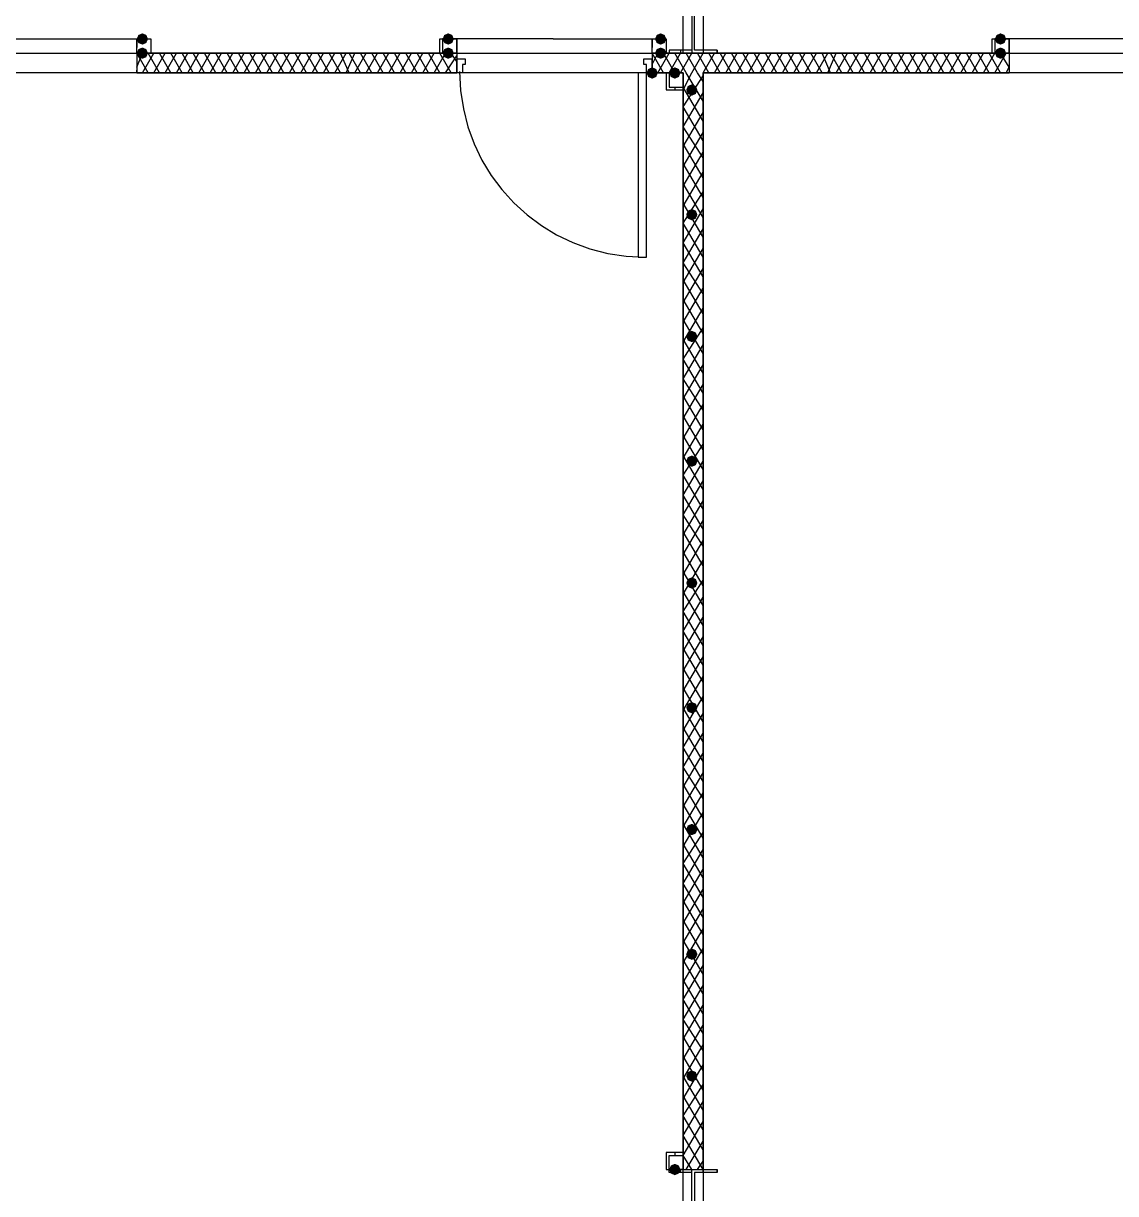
# Model space of a CAD drawing. Header units: millimetres. Extents: x 0 to 420, y 0 to 297.
# Drawn here: x 211.12 to 227.44, y 121.86 to 139.34 of the extents above; entities that cross this region are included whole.
import ezdxf

# ---------------------------------------------------------------- set-up
doc = ezdxf.new("R2010")
doc.units = ezdxf.units.MM
doc.layers.get('0').update_dxf_attribs({"linetype": 'CONTINUOUS'})

msp = doc.modelspace()

# ---------------------------------------------------------------- hatches: boundary and pattern name
at = {"true_color": 0x000007}
for points in [[(212.979, 139.107333), (212.954129, 139.047537), (212.894333, 139.022667), (212.834538, 139.047537), (212.809667, 139.107333), (212.834537, 139.167129), (212.894333, 139.192), (212.954129, 139.167129)], [(217.551, 139.107333), (217.526129, 139.047537), (217.466333, 139.022667), (217.406538, 139.047537), (217.381667, 139.107333), (217.406537, 139.167129), (217.466333, 139.192), (217.526129, 139.167129)], [(220.726, 139.107333), (220.701129, 139.047537), (220.641333, 139.022667), (220.581538, 139.047537), (220.556667, 139.107333), (220.581537, 139.167129), (220.641333, 139.192), (220.701129, 139.167129)], [(225.806, 139.107333), (225.781129, 139.047537), (225.721333, 139.022667), (225.661538, 139.047537), (225.636667, 139.107333), (225.661537, 139.167129), (225.721333, 139.192), (225.781129, 139.167129)], [(212.979, 138.895667), (212.954129, 138.835871), (212.894333, 138.811), (212.834538, 138.835871), (212.809667, 138.895667), (212.834537, 138.955462), (212.894333, 138.980333), (212.954129, 138.955463)], [(217.551, 138.895667), (217.526129, 138.835871), (217.466333, 138.811), (217.406538, 138.835871), (217.381667, 138.895667), (217.406537, 138.955462), (217.466333, 138.980333), (217.526129, 138.955463)], [(220.726, 138.895667), (220.701129, 138.835871), (220.641333, 138.811), (220.581538, 138.835871), (220.556667, 138.895667), (220.581537, 138.955462), (220.641333, 138.980333), (220.701129, 138.955463)], [(225.806, 138.895667), (225.781129, 138.835871), (225.721333, 138.811), (225.661538, 138.835871), (225.636667, 138.895667), (225.661537, 138.955462), (225.721333, 138.980333), (225.781129, 138.955463)], [(220.599, 138.599333), (220.574129, 138.539537), (220.514333, 138.514667), (220.454538, 138.539537), (220.429667, 138.599333), (220.454537, 138.659129), (220.514333, 138.684), (220.574129, 138.659129)], [(220.937667, 138.599333), (220.912796, 138.539537), (220.853, 138.514667), (220.793204, 138.539537), (220.768333, 138.599333), (220.793204, 138.659129), (220.853, 138.684), (220.912796, 138.659129)], [(221.191667, 138.345333), (221.166796, 138.285537), (221.107, 138.260667), (221.047204, 138.285537), (221.022333, 138.345333), (221.047204, 138.405129), (221.107, 138.43), (221.166796, 138.405129)], [(221.191667, 136.482667), (221.166796, 136.422871), (221.107, 136.398), (221.047204, 136.422871), (221.022333, 136.482667), (221.047204, 136.542462), (221.107, 136.567333), (221.166796, 136.542463)], [(221.191667, 134.662333), (221.166796, 134.602537), (221.107, 134.577667), (221.047204, 134.602537), (221.022333, 134.662333), (221.047204, 134.722129), (221.107, 134.747), (221.166796, 134.722129)], [(221.191667, 132.799667), (221.166796, 132.739871), (221.107, 132.715), (221.047204, 132.739871), (221.022333, 132.799667), (221.047204, 132.859462), (221.107, 132.884333), (221.166796, 132.859463)], [(221.191667, 130.979333), (221.166796, 130.919537), (221.107, 130.894667), (221.047204, 130.919537), (221.022333, 130.979333), (221.047204, 131.039129), (221.107, 131.064), (221.166796, 131.039129)], [(221.191667, 129.116667), (221.166796, 129.056871), (221.107, 129.032), (221.047204, 129.056871), (221.022333, 129.116667), (221.047204, 129.176462), (221.107, 129.201333), (221.166796, 129.176463)], [(221.191667, 127.296333), (221.166796, 127.236538), (221.107, 127.211667), (221.047204, 127.236538), (221.022333, 127.296333), (221.047204, 127.356129), (221.107, 127.381), (221.166796, 127.356129)], [(221.191667, 125.433667), (221.166796, 125.373871), (221.107, 125.349), (221.047204, 125.373871), (221.022333, 125.433667), (221.047204, 125.493462), (221.107, 125.518333), (221.166796, 125.493463)], [(221.191667, 123.613333), (221.166796, 123.553538), (221.107, 123.528667), (221.047204, 123.553538), (221.022333, 123.613333), (221.047204, 123.673129), (221.107, 123.698), (221.166796, 123.673129)], [(220.937667, 122.216333), (220.912796, 122.156537), (220.853, 122.131667), (220.793204, 122.156537), (220.768333, 122.216333), (220.793204, 122.276129), (220.853, 122.301), (220.912796, 122.276129)]]:
    msp.add_hatch(color=0, dxfattribs=at).paths.add_polyline_path(points, flags=0)

# ---------------------------------------------------------------- linework, layer by layer
at = {"color": 0, "true_color": 0x000007}
for points in [[(203.877333, 150.029333), (203.877333, 138.895667), (220.98, 138.895667), (220.98, 150.029333)], [(221.276333, 150.029333), (221.276333, 138.895667), (238.887, 138.895667), (238.887, 150.029333)], [(221.488, 139.615333), (220.768333, 139.615333), (220.768333, 139.573), (221.107, 139.573), (221.107, 138.938), (220.768333, 138.938), (220.768333, 138.895667), (221.488, 138.895667), (221.488, 138.938), (221.149333, 138.938), (221.149333, 139.573), (221.488, 139.573)], [(217.339333, 139.107333), (217.593333, 139.107333), (217.593333, 138.895667), (217.339333, 138.895667)], [(217.381667, 139.107333), (217.381667, 138.895667), (217.593333, 138.895667), (217.593333, 139.107333)], [(225.594333, 139.107333), (225.848333, 139.107333), (225.848333, 138.895667), (225.594333, 138.895667)], [(225.636667, 139.107333), (225.636667, 138.895667), (225.848333, 138.895667), (225.848333, 139.107333)], [(217.720333, 138.811), (217.720333, 138.726333), (217.678, 138.726333), (217.678, 138.599333), (217.593333, 138.599333), (217.593333, 138.811)], [(217.593333, 138.599333), (217.593333, 138.811)], [(220.514333, 138.811), (220.514333, 138.599333), (220.429667, 138.599333), (220.429667, 138.726333), (220.387333, 138.726333), (220.387333, 138.811)], [(220.514333, 138.599333), (220.514333, 138.811)], [(220.98, 104.097667), (220.98, 138.599333), (217.297, 138.599333), (204.089, 138.599333), (203.877333, 138.599333), (203.877333, 104.097667)], [(220.429667, 135.847667), (220.429667, 138.599333), (220.302667, 138.599333), (220.302667, 135.847667)], [(220.98, 138.599333), (220.768333, 138.599333), (220.768333, 138.387667), (220.98, 138.387667), (220.98, 138.599333), (220.726, 138.599333), (220.726, 138.345333), (220.98, 138.345333)], [(221.276333, 104.097667), (238.887, 104.097667), (238.887, 138.599333), (234.653667, 138.599333), (221.488, 138.599333), (221.276333, 138.599333)], [(220.98, 122.470333), (220.726, 122.470333), (220.726, 122.216333), (220.98, 122.216333)], [(220.98, 122.428), (220.98, 122.216333), (220.768333, 122.216333), (220.768333, 122.428)], [(221.488, 121.496667), (220.768333, 121.496667), (220.768333, 121.539), (221.107, 121.539), (221.107, 122.174), (220.768333, 122.174), (220.768333, 122.216333), (221.488, 122.216333), (221.488, 122.174), (221.149333, 122.174), (221.149333, 121.539), (221.488, 121.539)]]:
    msp.add_lwpolyline(points, close=True, dxfattribs=at)
for points in [[(221.107, 139.615333), (221.107, 138.895667)], [(210.608333, 139.107333), (212.809667, 139.107333), (213.021333, 139.107333), (213.021333, 138.895667), (212.809667, 138.895667), (212.809667, 139.107333), (213.021333, 139.107333), (213.021333, 138.895667), (212.809667, 138.895667), (212.809667, 139.107333), (212.809667, 138.980333)], [(219.032667, 139.107333), (217.593333, 139.107333), (217.593333, 138.980333)], [(219.032667, 139.107333), (220.514333, 139.107333), (220.726, 139.107333), (220.726, 138.895667), (220.514333, 138.895667), (220.514333, 139.107333), (220.726, 139.107333), (220.726, 138.895667), (220.514333, 138.895667), (220.514333, 139.107333), (220.514333, 138.980333)], [(228.007333, 139.107333), (225.848333, 139.107333), (225.848333, 138.980333)], [(210.608333, 138.895667), (212.809667, 138.895667), (212.809667, 138.980333)], [(212.809667, 138.684), (212.894333, 138.895667)], [(212.979, 138.599333), (212.809667, 138.895667)], [(212.809667, 138.895667), (212.809667, 138.599333)], [(212.809667, 138.895667), (212.809667, 138.599333)], [(217.593333, 138.895667), (212.809667, 138.895667)], [(212.894333, 138.599333), (213.063667, 138.895667)], [(213.148333, 138.599333), (212.979, 138.895667)], [(213.063667, 138.599333), (213.233, 138.895667)], [(213.317667, 138.599333), (213.148333, 138.895667)], [(213.233, 138.599333), (213.402333, 138.895667)], [(213.487, 138.599333), (213.317667, 138.895667)], [(213.402333, 138.599333), (213.571667, 138.895667)], [(213.656333, 138.599333), (213.487, 138.895667)], [(213.571667, 138.599333), (213.741, 138.895667)], [(213.825667, 138.599333), (213.656333, 138.895667)], [(213.741, 138.599333), (213.910333, 138.895667)], [(213.995, 138.599333), (213.825667, 138.895667)], [(213.910333, 138.599333), (214.079667, 138.895667)], [(214.164333, 138.599333), (213.995, 138.895667)], [(214.079667, 138.599333), (214.249, 138.895667)], [(214.333667, 138.599333), (214.164333, 138.895667)], [(214.249, 138.599333), (214.418333, 138.895667)], [(214.503, 138.599333), (214.333667, 138.895667)], [(214.418333, 138.599333), (214.587667, 138.895667)], [(214.672333, 138.599333), (214.503, 138.895667)], [(214.587667, 138.599333), (214.757, 138.895667)], [(214.841667, 138.599333), (214.672333, 138.895667)], [(214.757, 138.599333), (214.926333, 138.895667)], [(215.011, 138.599333), (214.841667, 138.895667)], [(214.926333, 138.599333), (215.095667, 138.895667)], [(215.180333, 138.599333), (215.011, 138.895667)], [(215.095667, 138.599333), (215.265, 138.895667)], [(215.349667, 138.599333), (215.180333, 138.895667)], [(215.265, 138.599333), (215.434333, 138.895667)], [(215.519, 138.599333), (215.349667, 138.895667)], [(215.434333, 138.599333), (215.603667, 138.895667)], [(215.688333, 138.599333), (215.519, 138.895667)], [(215.603667, 138.599333), (215.773, 138.895667)], [(215.857667, 138.599333), (215.688333, 138.895667)], [(215.773, 138.599333), (215.942333, 138.895667)], [(215.984667, 138.599333), (215.857667, 138.895667)], [(215.942333, 138.599333), (216.069333, 138.895667)], [(216.154, 138.599333), (215.984667, 138.895667)], [(216.069333, 138.599333), (216.238667, 138.895667)], [(216.323333, 138.599333), (216.154, 138.895667)], [(216.238667, 138.599333), (216.408, 138.895667)], [(216.492667, 138.599333), (216.323333, 138.895667)], [(216.408, 138.599333), (216.577333, 138.895667)], [(216.662, 138.599333), (216.492667, 138.895667)], [(216.577333, 138.599333), (216.746667, 138.895667)], [(216.831333, 138.599333), (216.662, 138.895667)], [(216.746667, 138.599333), (216.916, 138.895667)], [(217.000667, 138.599333), (216.831333, 138.895667)], [(216.916, 138.599333), (217.085333, 138.895667)], [(217.17, 138.599333), (217.000667, 138.895667)], [(217.085333, 138.599333), (217.254667, 138.895667)], [(217.339333, 138.599333), (217.17, 138.895667)], [(217.254667, 138.599333), (217.424, 138.895667)], [(217.508667, 138.599333), (217.339333, 138.895667)], [(217.424, 138.599333), (217.593333, 138.853333)], [(217.593333, 138.768667), (217.508667, 138.895667)], [(217.593333, 138.980333), (217.593333, 138.895667), (219.032667, 138.895667)], [(217.593333, 138.895667), (217.593333, 138.811), (217.593333, 138.599333)], [(217.593333, 138.895667), (217.593333, 138.811)], [(219.032667, 138.895667), (220.514333, 138.895667), (220.514333, 138.980333)], [(220.514333, 138.726333), (220.599, 138.895667)], [(220.683667, 138.599333), (220.514333, 138.895667)], [(220.514333, 138.895667), (220.514333, 138.811), (220.514333, 138.599333)], [(220.514333, 138.895667), (220.514333, 138.811)], [(225.848333, 138.895667), (220.514333, 138.895667)], [(220.599, 138.599333), (220.768333, 138.895667)], [(220.853, 138.599333), (220.683667, 138.895667)], [(220.768333, 138.938), (220.768333, 138.895667)], [(220.768333, 138.599333), (220.937667, 138.895667)], [(221.022333, 138.599333), (220.853, 138.895667)], [(220.937667, 138.938), (220.937667, 138.895667)], [(220.937667, 138.599333), (221.107, 138.895667)], [(221.191667, 138.599333), (221.022333, 138.895667)], [(221.107, 138.599333), (221.276333, 138.895667)], [(221.361, 138.599333), (221.191667, 138.895667)], [(221.276333, 138.938), (221.276333, 138.895667)], [(221.276333, 138.599333), (221.445667, 138.895667)], [(221.530333, 138.599333), (221.361, 138.895667)], [(221.445667, 138.599333), (221.615, 138.895667)], [(221.488, 138.938), (221.488, 138.895667)], [(221.699667, 138.599333), (221.530333, 138.895667)], [(221.615, 138.599333), (221.784333, 138.895667)], [(221.869, 138.599333), (221.699667, 138.895667)], [(221.784333, 138.599333), (221.953667, 138.895667)], [(222.038333, 138.599333), (221.869, 138.895667)], [(221.953667, 138.599333), (222.123, 138.895667)], [(222.207667, 138.599333), (222.038333, 138.895667)], [(222.123, 138.599333), (222.292333, 138.895667)], [(222.377, 138.599333), (222.207667, 138.895667)], [(222.292333, 138.599333), (222.461667, 138.895667)], [(222.546333, 138.599333), (222.377, 138.895667)], [(222.461667, 138.599333), (222.631, 138.895667)], [(222.715667, 138.599333), (222.546333, 138.895667)], [(222.631, 138.599333), (222.800333, 138.895667)], [(222.885, 138.599333), (222.715667, 138.895667)], [(222.800333, 138.599333), (222.969667, 138.895667)], [(223.054333, 138.599333), (222.885, 138.895667)], [(222.969667, 138.599333), (223.139, 138.895667)], [(223.181333, 138.599333), (223.054333, 138.895667)], [(223.139, 138.599333), (223.266, 138.895667)], [(223.350667, 138.599333), (223.181333, 138.895667)], [(223.266, 138.599333), (223.435333, 138.895667)], [(223.52, 138.599333), (223.350667, 138.895667)], [(223.435333, 138.599333), (223.604667, 138.895667)], [(223.689333, 138.599333), (223.52, 138.895667)], [(223.604667, 138.599333), (223.774, 138.895667)], [(223.858667, 138.599333), (223.689333, 138.895667)], [(223.774, 138.599333), (223.943333, 138.895667)], [(224.028, 138.599333), (223.858667, 138.895667)], [(223.943333, 138.599333), (224.112667, 138.895667)], [(224.197333, 138.599333), (224.028, 138.895667)], [(224.112667, 138.599333), (224.282, 138.895667)], [(224.366667, 138.599333), (224.197333, 138.895667)], [(224.282, 138.599333), (224.451333, 138.895667)], [(224.536, 138.599333), (224.366667, 138.895667)], [(224.451333, 138.599333), (224.620667, 138.895667)], [(224.705333, 138.599333), (224.536, 138.895667)], [(224.620667, 138.599333), (224.79, 138.895667)], [(224.874667, 138.599333), (224.705333, 138.895667)], [(224.79, 138.599333), (224.959333, 138.895667)], [(225.044, 138.599333), (224.874667, 138.895667)], [(224.959333, 138.599333), (225.128667, 138.895667)], [(225.213333, 138.599333), (225.044, 138.895667)], [(225.128667, 138.599333), (225.298, 138.895667)], [(225.382667, 138.599333), (225.213333, 138.895667)], [(225.298, 138.599333), (225.467333, 138.895667)], [(225.552, 138.599333), (225.382667, 138.895667)], [(225.467333, 138.599333), (225.636667, 138.895667)], [(225.721333, 138.599333), (225.552, 138.895667)], [(225.636667, 138.599333), (225.806, 138.895667)], [(225.848333, 138.684), (225.721333, 138.895667)], [(225.848333, 138.980333), (225.848333, 138.895667), (228.007333, 138.895667)], [(225.848333, 138.895667), (225.848333, 138.599333)], [(225.848333, 138.895667), (225.848333, 138.599333)], [(225.806, 138.599333), (225.848333, 138.684)], [(212.809667, 138.599333), (212.809667, 138.641667)], [(212.809667, 138.599333), (217.593333, 138.599333)], [(217.635667, 138.6205), (217.649982, 138.336991), (217.692, 138.061673), (217.760326, 137.795939), (217.853568, 137.541182), (217.97033, 137.298796), (218.109219, 137.070176), (218.268842, 136.856714), (218.447805, 136.659805), (218.644714, 136.480842), (218.858176, 136.321219), (219.086796, 136.18233), (219.329182, 136.065568), (219.583939, 135.972326), (219.849673, 135.904), (220.124991, 135.861982), (220.4085, 135.847667)], [(220.514333, 138.599333), (220.98, 138.599333)], [(220.98, 138.345333), (221.107, 138.599333)], [(220.98, 138.599333), (220.98, 122.216333), (221.276333, 122.216333), (221.276333, 138.599333)], [(220.98, 138.091333), (221.276333, 138.557)], [(221.276333, 138.176), (221.022333, 138.599333)], [(221.276333, 138.472333), (221.191667, 138.599333)], [(221.276333, 138.599333), (225.848333, 138.599333)], [(220.853, 138.387667), (220.853, 138.345333)], [(221.276333, 137.879667), (220.98, 138.387667)], [(220.98, 137.795), (221.276333, 138.303)], [(221.276333, 137.583333), (220.98, 138.091333)], [(220.98, 137.498667), (221.276333, 138.006667)], [(221.276333, 137.329333), (220.98, 137.795)], [(220.98, 137.202333), (221.276333, 137.710333)], [(221.276333, 137.033), (220.98, 137.541)], [(220.98, 136.906), (221.276333, 137.414)], [(221.276333, 136.736667), (220.98, 137.244667)], [(220.98, 136.609667), (221.276333, 137.117667)], [(221.276333, 136.440333), (220.98, 136.948333)], [(220.98, 136.355667), (221.276333, 136.821333)], [(221.276333, 136.144), (220.98, 136.652)], [(220.98, 136.059333), (221.276333, 136.567333)], [(221.276333, 135.847667), (220.98, 136.355667)], [(220.98, 135.763), (221.276333, 136.271)], [(221.276333, 135.551333), (220.98, 136.059333)], [(220.98, 135.466667), (221.276333, 135.974667)], [(221.276333, 135.297333), (220.98, 135.763)], [(220.98, 135.170333), (221.276333, 135.678333)], [(221.276333, 135.001), (220.98, 135.509)], [(220.98, 134.874), (221.276333, 135.382)], [(221.276333, 134.704667), (220.98, 135.212667)], [(220.98, 134.577667), (221.276333, 135.085667)], [(221.276333, 134.408333), (220.98, 134.916333)], [(220.98, 134.323667), (221.276333, 134.789333)], [(221.276333, 134.112), (220.98, 134.62)], [(220.98, 134.027333), (221.276333, 134.535333)], [(221.276333, 133.815667), (220.98, 134.323667)], [(220.98, 133.731), (221.276333, 134.239)], [(221.276333, 133.561667), (220.98, 134.027333)], [(220.98, 133.434667), (221.276333, 133.942667)], [(221.276333, 133.265333), (220.98, 133.773333)], [(220.98, 133.138333), (221.276333, 133.646333)], [(221.276333, 132.969), (220.98, 133.477)], [(220.98, 132.842), (221.276333, 133.35)], [(221.276333, 132.672667), (220.98, 133.180667)], [(220.98, 132.588), (221.276333, 133.053667)], [(221.276333, 132.376333), (220.98, 132.884333)], [(220.98, 132.291667), (221.276333, 132.799667)], [(221.276333, 132.08), (220.98, 132.588)], [(220.98, 131.995333), (221.276333, 132.503333)], [(221.276333, 131.783667), (220.98, 132.291667)], [(220.98, 131.699), (221.276333, 132.207)], [(221.276333, 131.529667), (220.98, 131.995333)], [(220.98, 131.402667), (221.276333, 131.910667)], [(221.276333, 131.233333), (220.98, 131.741333)], [(220.98, 131.106333), (221.276333, 131.614333)], [(221.276333, 130.937), (220.98, 131.445)], [(220.98, 130.81), (221.276333, 131.318)], [(221.276333, 130.640667), (220.98, 131.148667)], [(220.98, 130.556), (221.276333, 131.021667)], [(221.276333, 130.344333), (220.98, 130.852333)], [(220.98, 130.259667), (221.276333, 130.767667)], [(221.276333, 130.048), (220.98, 130.556)], [(220.98, 129.963333), (221.276333, 130.471333)], [(221.276333, 129.751667), (220.98, 130.259667)], [(220.98, 129.667), (221.276333, 130.175)], [(221.276333, 129.497667), (220.98, 130.005667)], [(220.98, 129.370667), (221.276333, 129.878667)], [(221.276333, 129.201333), (220.98, 129.709333)], [(220.98, 129.074333), (221.276333, 129.582333)], [(221.276333, 128.905), (220.98, 129.413)], [(220.98, 128.778), (221.276333, 129.286)], [(221.276333, 128.608667), (220.98, 129.116667)], [(220.98, 128.524), (221.276333, 129.032)], [(221.276333, 128.312333), (220.98, 128.820333)], [(220.98, 128.227667), (221.276333, 128.735667)], [(221.276333, 128.016), (220.98, 128.524)], [(220.98, 127.931333), (221.276333, 128.439333)], [(221.276333, 127.762), (220.98, 128.227667)], [(220.98, 127.635), (221.276333, 128.143)], [(221.276333, 127.465667), (220.98, 127.973667)], [(220.98, 127.338667), (221.276333, 127.846667)], [(221.276333, 127.169333), (220.98, 127.677333)], [(220.98, 127.042333), (221.276333, 127.550333)], [(221.276333, 126.873), (220.98, 127.381)], [(220.98, 126.788333), (221.276333, 127.254)], [(221.276333, 126.576667), (220.98, 127.084667)], [(220.98, 126.492), (221.276333, 127)], [(221.276333, 126.280333), (220.98, 126.788333)], [(220.98, 126.195667), (221.276333, 126.703667)], [(221.276333, 125.984), (220.98, 126.492)], [(220.98, 125.899333), (221.276333, 126.407333)], [(221.276333, 125.73), (220.98, 126.238)], [(220.98, 125.603), (221.276333, 126.111)], [(221.276333, 125.433667), (220.98, 125.941667)], [(220.98, 125.306667), (221.276333, 125.814667)], [(221.276333, 125.137333), (220.98, 125.645333)], [(220.98, 125.010333), (221.276333, 125.518333)], [(221.276333, 124.841), (220.98, 125.349)], [(220.98, 124.756333), (221.276333, 125.264333)], [(221.276333, 124.544667), (220.98, 125.052667)], [(220.98, 124.46), (221.276333, 124.968)], [(221.276333, 124.248333), (220.98, 124.756333)], [(220.98, 124.163667), (221.276333, 124.671667)], [(221.276333, 123.994333), (220.98, 124.46)], [(220.98, 123.867333), (221.276333, 124.375333)], [(221.276333, 123.698), (220.98, 124.206)], [(220.98, 123.571), (221.276333, 124.079)], [(221.276333, 123.401667), (220.98, 123.909667)], [(220.98, 123.274667), (221.276333, 123.782667)], [(221.276333, 123.105333), (220.98, 123.613333)], [(220.98, 123.020667), (221.276333, 123.486333)], [(221.276333, 122.809), (220.98, 123.317)], [(220.98, 122.724333), (221.276333, 123.232333)], [(221.276333, 122.512667), (220.98, 123.020667)], [(220.98, 122.428), (221.276333, 122.936)], [(221.276333, 122.216333), (220.98, 122.724333)], [(221.022333, 122.216333), (221.276333, 122.639667)], [(220.853, 122.470333), (220.853, 122.428)], [(221.107, 122.216333), (220.98, 122.428)], [(220.768333, 122.174), (220.768333, 122.216333)], [(220.937667, 122.174), (220.937667, 122.216333)], [(221.107, 121.496667), (221.107, 122.216333)], [(221.191667, 122.216333), (221.276333, 122.343333)], [(221.276333, 122.174), (221.276333, 122.216333)], [(221.488, 122.174), (221.488, 122.216333)]]:
    msp.add_lwpolyline(points, dxfattribs=at)

doc.saveas('drawing.dxf')
